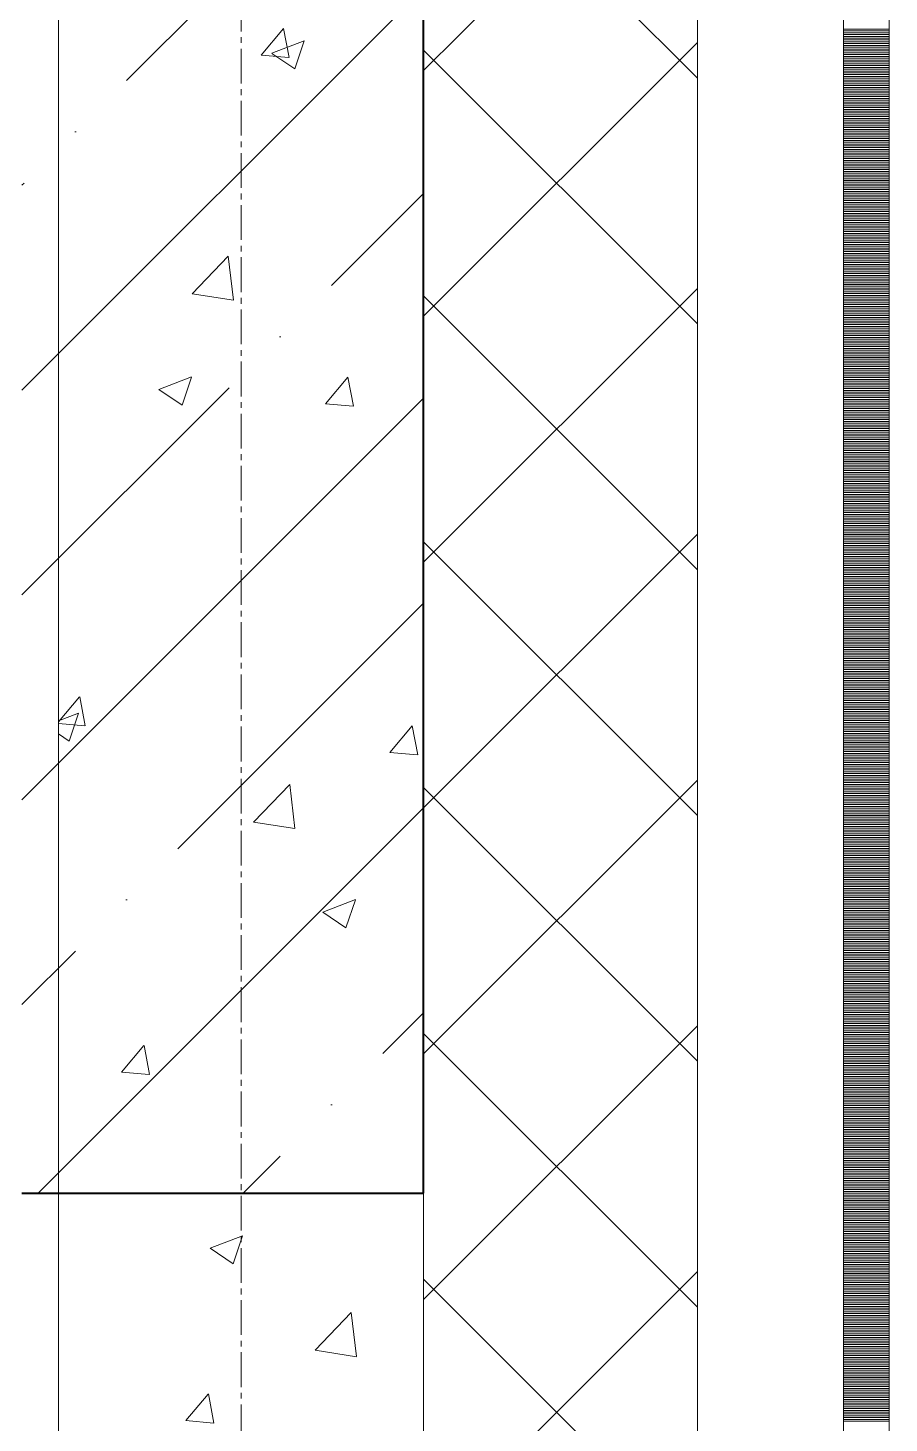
# Model space of a CAD drawing. Header units: millimetres. Extents: x -231292 to 573618, y -153144 to 564035.
# Drawn here: x 28867 to 29338, y -102071 to -101307 of the extents above; entities that cross this region are included whole.
import ezdxf

# ---------------------------------------------------------------- set-up
doc = ezdxf.new("R2010")
doc.units = ezdxf.units.MM
doc.linetypes.add('CENTER2', pattern=[28.575, 19.05, -3.175, 3.175, -3.175])
doc.linetypes.add('HIDDEN2', pattern=[4.7625, 3.175, -1.5875])
doc.layers.get('0').update_dxf_attribs({"color": 250})
for name, color, linetype, lineweight in [('АР_Колонны', 250, 'Continuous', 35), ('АР_Стены ЖБ', 250, 'Continuous', 35), ('АР_Стены ПЕНОблок', 250, 'Continuous', 20), ('АР_Тонкая', 250, 'Continuous', 5), ('АР_Утеплитель', 250, 'Continuous', 0), ('АР_Штриховка', 250, 'Continuous', 0), ('РД_Оси_100', 250, 'Continuous', 0)]:
    doc.layers.add(name, color=color, linetype=linetype, lineweight=lineweight)

# ---------------------------------------------------------------- blocks, each defined once
blk = doc.blocks.new('оси_рен')
at = {"layer": 'РД_Оси_100', "color": 251, "linetype": 'CENTER2', "true_color": 0x636466}
blk.add_line((1215752.916, 135558.25), (1215752.916, 223268.25), dxfattribs=at)

msp = doc.modelspace()

# ---------------------------------------------------------------- hatches: boundary and pattern name
at = {"layer": 'АР_Штриховка', "linetype": 'Continuous', "lineweight": 5, "true_color": 0x000000}
h = msp.add_hatch(dxfattribs=at)
h.set_pattern_fill('ANSI35', color=18, scale=25, style=0)
h.set_pattern_definition([(45, (8883.46, -162345.28), (-112.2532, 112.2532), []), (45, (8995.71, -162345.28), (-112.2532, 112.2532), [198.4375, -39.6875, 0, -39.6875])])
h.paths.add_polyline_path([(29083.458, -100745.283), (28863.458, -100745.283), (28863.458, -101945.283), (29083.458, -101945.283)], flags=0)

# ---------------------------------------------------------------- linework, layer by layer
at = {"layer": 'АР_Колонны', "color": 18, "linetype": 'HIDDEN2', "lineweight": 25, "true_color": 0x000000}
for p, q in [((29083.458, -100745.283), (29083.458, -101945.283)), ((29083.458, -101945.283), (28863.458, -101945.283))]:
    msp.add_line(p, q, dxfattribs=at)
at = {"layer": 'АР_Колонны', "color": 18, "linetype": 'Continuous', "lineweight": 30, "true_color": 0x000000}
for p, q in [((29083.458, -101945.283), (29083.458, -100745.283)), ((28863.458, -101945.283), (29083.458, -101945.283))]:
    msp.add_line(p, q, dxfattribs=at)
at = {"layer": 'АР_Стены ЖБ', "color": 18, "linetype": 'Continuous', "lineweight": 40, "true_color": 0x000000}
for p, q in [((29083.458, -101945.283), (29083.458, -100745.283)), ((28863.458, -101945.283), (29083.458, -101945.283))]:
    msp.add_line(p, q, dxfattribs=at)
at = {"layer": 'АР_Стены ПЕНОблок', "color": 18, "linetype": 'Continuous', "lineweight": 20, "true_color": 0x000000}
for p, q in [((28883.458, -100645.283), (28883.458, -110845.283)), ((29083.458, -110845.283), (29083.458, -100645.283))]:
    msp.add_line(p, q, dxfattribs=at)
at = {"layer": 'АР_Тонкая', "color": 18, "linetype": 'Continuous', "lineweight": 5, "true_color": 0x000000}
for p, q in [((29233.458, -100645.283), (29233.458, -110845.283)), ((29313.458, -110845.283), (29313.458, -100645.283)), ((29313.458, -100645.283), (29313.458, -110845.283)), ((29338.458, -110845.283), (29338.458, -100645.283))]:
    msp.add_line(p, q, dxfattribs=at)
at = {"layer": 'АР_Утеплитель', "color": 18, "linetype": 'Continuous', "lineweight": 0, "true_color": 0x000000}
for p, q in [((29083.458, -100645.283), (29083.458, -110845.283)), ((29233.458, -110845.283), (29233.458, -100645.283))]:
    msp.add_line(p, q, dxfattribs=at)
at = {"layer": 'АР_Штриховка', "color": 18, "linetype": 'Continuous', "lineweight": 0, "true_color": 0x000000}
for p, q in [((29083.458, -101330.019), (29233.458, -101180.019)), ((29233.458, -101334.162), (29083.458, -101184.162)), ((28994.472, -101321.636), (29006.717, -101307.043)), ((29009.743, -101322.95), (29006.806, -101307.028)), ((29313.458, -101307.283), (29338.458, -101307.283)), ((29313.458, -101308.283), (29338.458, -101308.283)), ((29313.458, -101309.283), (29338.458, -101309.283)), ((29313.458, -101310.283), (29338.458, -101310.283)), ((29000.32, -101320.576), (29018.105, -101313.749)), ((29012.938, -101329.147), (29018.088, -101313.798)), ((29083.458, -101464.723), (29233.458, -101314.723)), ((29313.458, -101311.283), (29338.458, -101311.283)), ((29313.458, -101312.283), (29338.458, -101312.283)), ((29313.458, -101313.283), (29338.458, -101313.283)), ((29313.458, -101314.283), (29338.458, -101314.283)), ((29313.458, -101315.283), (29338.458, -101315.283)), ((29313.458, -101316.283), (29338.458, -101316.283)), ((29313.458, -101317.283), (29338.458, -101317.283)), ((29313.458, -101318.283), (29338.458, -101318.283)), ((28994.472, -101321.638), (29009.654, -101322.966)), ((29000.299, -101320.624), (29012.933, -101329.146)), ((29233.458, -101468.866), (29083.458, -101318.866)), ((29313.458, -101319.283), (29338.458, -101319.283)), ((29313.458, -101320.283), (29338.458, -101320.283)), ((29313.458, -101321.283), (29338.458, -101321.283)), ((29313.458, -101322.283), (29338.458, -101322.283)), ((29313.458, -101323.283), (29338.458, -101323.283)), ((29313.458, -101324.283), (29338.458, -101324.283)), ((29313.458, -101325.283), (29338.458, -101325.283)), ((29313.458, -101326.283), (29338.458, -101326.283)), ((29313.458, -101327.283), (29338.458, -101327.283)), ((29313.458, -101328.283), (29338.458, -101328.283)), ((29313.458, -101329.283), (29338.458, -101329.283)), ((29313.458, -101330.283), (29338.458, -101330.283)), ((29313.458, -101331.283), (29338.458, -101331.283)), ((29313.458, -101332.283), (29338.458, -101332.283)), ((29313.458, -101333.283), (29338.458, -101333.283)), ((29313.458, -101334.283), (29338.458, -101334.283)), ((29313.458, -101335.283), (29338.458, -101335.283)), ((29313.458, -101336.283), (29338.458, -101336.283)), ((29313.458, -101337.283), (29338.458, -101337.283)), ((29313.458, -101338.283), (29338.458, -101338.283)), ((29313.458, -101339.283), (29338.458, -101339.283)), ((29313.458, -101340.283), (29338.458, -101340.283)), ((29313.458, -101341.283), (29338.458, -101341.283)), ((29313.458, -101342.283), (29338.458, -101342.283)), ((29313.458, -101343.283), (29338.458, -101343.283)), ((29313.458, -101344.283), (29338.458, -101344.283)), ((29313.458, -101345.283), (29338.458, -101345.283)), ((29313.458, -101346.283), (29338.458, -101346.283)), ((29313.458, -101347.283), (29338.458, -101347.283)), ((29313.458, -101348.283), (29338.458, -101348.283)), ((29313.458, -101349.283), (29338.458, -101349.283)), ((29313.458, -101350.283), (29338.458, -101350.283)), ((29313.458, -101351.283), (29338.458, -101351.283)), ((29313.458, -101352.283), (29338.458, -101352.283)), ((29313.458, -101353.283), (29338.458, -101353.283)), ((29313.458, -101354.283), (29338.458, -101354.283)), ((29313.458, -101355.283), (29338.458, -101355.283)), ((29313.458, -101356.283), (29338.458, -101356.283)), ((29313.458, -101357.283), (29338.458, -101357.283)), ((29313.458, -101358.283), (29338.458, -101358.283)), ((29313.458, -101359.283), (29338.458, -101359.283)), ((29313.458, -101360.283), (29338.458, -101360.283)), ((29313.458, -101361.283), (29338.458, -101361.283)), ((29313.458, -101362.283), (29338.458, -101362.283)), ((29313.458, -101363.283), (29338.458, -101363.283)), ((29313.458, -101364.283), (29338.458, -101364.283)), ((29313.458, -101365.283), (29338.458, -101365.283)), ((29313.458, -101366.283), (29338.458, -101366.283)), ((29313.458, -101367.283), (29338.458, -101367.283)), ((29313.458, -101368.283), (29338.458, -101368.283)), ((29313.458, -101369.283), (29338.458, -101369.283)), ((29313.458, -101370.283), (29338.458, -101370.283)), ((29313.458, -101371.283), (29338.458, -101371.283)), ((29313.458, -101372.283), (29338.458, -101372.283)), ((29313.458, -101373.283), (29338.458, -101373.283)), ((29313.458, -101374.283), (29338.458, -101374.283)), ((29313.458, -101375.283), (29338.458, -101375.283)), ((29313.458, -101376.283), (29338.458, -101376.283)), ((29313.458, -101377.283), (29338.458, -101377.283)), ((29313.458, -101378.283), (29338.458, -101378.283)), ((29313.458, -101379.283), (29338.458, -101379.283)), ((29313.458, -101380.283), (29338.458, -101380.283)), ((29313.458, -101381.283), (29338.458, -101381.283)), ((29313.458, -101382.283), (29338.458, -101382.283)), ((29313.458, -101383.283), (29338.458, -101383.283)), ((29313.458, -101384.283), (29338.458, -101384.283)), ((29313.458, -101385.283), (29338.458, -101385.283)), ((29313.458, -101386.283), (29338.458, -101386.283)), ((29313.458, -101387.283), (29338.458, -101387.283)), ((29313.458, -101388.283), (29338.458, -101388.283)), ((29313.458, -101389.283), (29338.458, -101389.283)), ((29313.458, -101390.283), (29338.458, -101390.283)), ((29313.458, -101391.283), (29338.458, -101391.283)), ((29313.458, -101392.283), (29338.458, -101392.283)), ((29313.458, -101393.283), (29338.458, -101393.283)), ((29313.458, -101394.283), (29338.458, -101394.283)), ((29313.458, -101395.283), (29338.458, -101395.283)), ((29313.458, -101396.283), (29338.458, -101396.283)), ((29313.458, -101397.283), (29338.458, -101397.283)), ((29313.458, -101398.283), (29338.458, -101398.283)), ((29313.458, -101399.283), (29338.458, -101399.283)), ((29313.458, -101400.283), (29338.458, -101400.283)), ((29313.458, -101401.283), (29338.458, -101401.283)), ((29313.458, -101402.283), (29338.458, -101402.283)), ((29313.458, -101403.283), (29338.458, -101403.283)), ((29313.458, -101404.283), (29338.458, -101404.283)), ((29313.458, -101405.283), (29338.458, -101405.283)), ((29313.458, -101406.283), (29338.458, -101406.283)), ((29313.458, -101407.283), (29338.458, -101407.283)), ((29313.458, -101408.283), (29338.458, -101408.283)), ((29313.458, -101409.283), (29338.458, -101409.283)), ((29313.458, -101410.283), (29338.458, -101410.283)), ((29313.458, -101411.283), (29338.458, -101411.283)), ((29313.458, -101412.283), (29338.458, -101412.283)), ((29313.458, -101413.283), (29338.458, -101413.283)), ((29313.458, -101414.283), (29338.458, -101414.283)), ((29313.458, -101415.283), (29338.458, -101415.283)), ((29313.458, -101416.283), (29338.458, -101416.283)), ((29313.458, -101417.283), (29338.458, -101417.283)), ((29313.458, -101418.283), (29338.458, -101418.283)), ((29313.458, -101419.283), (29338.458, -101419.283)), ((29313.458, -101420.283), (29338.458, -101420.283)), ((29313.458, -101421.283), (29338.458, -101421.283)), ((29313.458, -101422.283), (29338.458, -101422.283)), ((29313.458, -101423.283), (29338.458, -101423.283)), ((29313.458, -101424.283), (29338.458, -101424.283)), ((29313.458, -101425.283), (29338.458, -101425.283)), ((28956.666, -101452.398), (28976.45, -101431.78)), ((28979.281, -101455.899), (28976.474, -101431.777)), ((29313.458, -101426.283), (29338.458, -101426.283)), ((29313.458, -101427.283), (29338.458, -101427.283)), ((29313.458, -101428.283), (29338.458, -101428.283)), ((29313.458, -101429.283), (29338.458, -101429.283)), ((29313.458, -101430.283), (29338.458, -101430.283)), ((29313.458, -101431.283), (29338.458, -101431.283)), ((29313.458, -101432.283), (29338.458, -101432.283)), ((29313.458, -101433.283), (29338.458, -101433.283)), ((29313.458, -101434.283), (29338.458, -101434.283)), ((29313.458, -101435.283), (29338.458, -101435.283)), ((29313.458, -101436.283), (29338.458, -101436.283)), ((29313.458, -101437.283), (29338.458, -101437.283)), ((29313.458, -101438.283), (29338.458, -101438.283)), ((29313.458, -101439.283), (29338.458, -101439.283)), ((29313.458, -101440.283), (29338.458, -101440.283)), ((29313.458, -101441.283), (29338.458, -101441.283)), ((29313.458, -101442.283), (29338.458, -101442.283)), ((29313.458, -101443.283), (29338.458, -101443.283)), ((29313.458, -101444.283), (29338.458, -101444.283)), ((29313.458, -101445.283), (29338.458, -101445.283)), ((29313.458, -101446.283), (29338.458, -101446.283)), ((29313.458, -101447.283), (29338.458, -101447.283)), ((29313.458, -101448.283), (29338.458, -101448.283)), ((28956.684, -101452.437), (28979.274, -101455.941)), ((29083.458, -101599.426), (29233.458, -101449.426)), ((29233.458, -101603.57), (29083.458, -101453.57)), ((29313.458, -101449.283), (29338.458, -101449.283)), ((29313.458, -101450.283), (29338.458, -101450.283)), ((29313.458, -101451.283), (29338.458, -101451.283)), ((29313.458, -101452.283), (29338.458, -101452.283)), ((29313.458, -101453.283), (29338.458, -101453.283)), ((29313.458, -101454.283), (29338.458, -101454.283)), ((29313.458, -101455.283), (29338.458, -101455.283)), ((29313.458, -101456.283), (29338.458, -101456.283)), ((29313.458, -101457.283), (29338.458, -101457.283)), ((29313.458, -101458.283), (29338.458, -101458.283)), ((29313.458, -101459.283), (29338.458, -101459.283)), ((29313.458, -101460.283), (29338.458, -101460.283)), ((29313.458, -101461.283), (29338.458, -101461.283)), ((29313.458, -101462.283), (29338.458, -101462.283)), ((29313.458, -101463.283), (29338.458, -101463.283)), ((29313.458, -101464.283), (29338.458, -101464.283)), ((29313.458, -101465.283), (29338.458, -101465.283)), ((29313.458, -101466.283), (29338.458, -101466.283)), ((29313.458, -101467.283), (29338.458, -101467.283)), ((29313.458, -101468.283), (29338.458, -101468.283)), ((29313.458, -101469.283), (29338.458, -101469.283)), ((29313.458, -101470.283), (29338.458, -101470.283)), ((29313.458, -101471.283), (29338.458, -101471.283)), ((29313.458, -101472.283), (29338.458, -101472.283)), ((29313.458, -101473.283), (29338.458, -101473.283)), ((29313.458, -101474.283), (29338.458, -101474.283)), ((29313.458, -101475.283), (29338.458, -101475.283)), ((29313.458, -101476.283), (29338.458, -101476.283)), ((29313.458, -101477.283), (29338.458, -101477.283)), ((29313.458, -101478.283), (29338.458, -101478.283)), ((29313.458, -101479.283), (29338.458, -101479.283)), ((29313.458, -101480.283), (29338.458, -101480.283)), ((29313.458, -101481.283), (29338.458, -101481.283)), ((29313.458, -101482.283), (29338.458, -101482.283)), ((29313.458, -101483.283), (29338.458, -101483.283)), ((29313.458, -101484.283), (29338.458, -101484.283)), ((29313.458, -101485.283), (29338.458, -101485.283)), ((29313.458, -101486.283), (29338.458, -101486.283)), ((29313.458, -101487.283), (29338.458, -101487.283)), ((29313.458, -101488.283), (29338.458, -101488.283)), ((29313.458, -101489.283), (29338.458, -101489.283)), ((29313.458, -101490.283), (29338.458, -101490.283)), ((29313.458, -101491.283), (29338.458, -101491.283)), ((29313.458, -101492.283), (29338.458, -101492.283)), ((29313.458, -101493.283), (29338.458, -101493.283)), ((29313.458, -101494.283), (29338.458, -101494.283)), ((28938.518, -101504.764), (28956.303, -101497.937)), ((28951.136, -101513.335), (28956.286, -101497.986)), ((29029.716, -101512.693), (29041.961, -101498.1)), ((29044.986, -101514.007), (29042.049, -101498.085)), ((29313.458, -101495.283), (29338.458, -101495.283)), ((29313.458, -101496.283), (29338.458, -101496.283)), ((29313.458, -101497.283), (29338.458, -101497.283)), ((29313.458, -101498.283), (29338.458, -101498.283)), ((29313.458, -101499.283), (29338.458, -101499.283)), ((29313.458, -101500.283), (29338.458, -101500.283)), ((29313.458, -101501.283), (29338.458, -101501.283)), ((29313.458, -101502.283), (29338.458, -101502.283)), ((28938.497, -101504.812), (28951.131, -101513.334)), ((29313.458, -101503.283), (29338.458, -101503.283)), ((29313.458, -101504.283), (29338.458, -101504.283)), ((29313.458, -101505.283), (29338.458, -101505.283)), ((29313.458, -101506.283), (29338.458, -101506.283)), ((29313.458, -101507.283), (29338.458, -101507.283)), ((29313.458, -101508.283), (29338.458, -101508.283)), ((29313.458, -101509.283), (29338.458, -101509.283)), ((29029.716, -101512.695), (29044.898, -101514.023)), ((29313.458, -101510.283), (29338.458, -101510.283)), ((29313.458, -101511.283), (29338.458, -101511.283)), ((29313.458, -101512.283), (29338.458, -101512.283)), ((29313.458, -101513.283), (29338.458, -101513.283)), ((29313.458, -101514.283), (29338.458, -101514.283)), ((29313.458, -101515.283), (29338.458, -101515.283)), ((29313.458, -101516.283), (29338.458, -101516.283)), ((29313.458, -101517.283), (29338.458, -101517.283)), ((29313.458, -101518.283), (29338.458, -101518.283)), ((29313.458, -101519.283), (29338.458, -101519.283)), ((29313.458, -101520.283), (29338.458, -101520.283)), ((29313.458, -101521.283), (29338.458, -101521.283)), ((29313.458, -101522.283), (29338.458, -101522.283)), ((29313.458, -101523.283), (29338.458, -101523.283)), ((29313.458, -101524.283), (29338.458, -101524.283)), ((29313.458, -101525.283), (29338.458, -101525.283)), ((29313.458, -101526.283), (29338.458, -101526.283)), ((29313.458, -101527.283), (29338.458, -101527.283)), ((29313.458, -101528.283), (29338.458, -101528.283)), ((29313.458, -101529.283), (29338.458, -101529.283)), ((29313.458, -101530.283), (29338.458, -101530.283)), ((29313.458, -101531.283), (29338.458, -101531.283)), ((29313.458, -101532.283), (29338.458, -101532.283)), ((29313.458, -101533.283), (29338.458, -101533.283)), ((29313.458, -101534.283), (29338.458, -101534.283)), ((29313.458, -101535.283), (29338.458, -101535.283)), ((29313.458, -101536.283), (29338.458, -101536.283)), ((29313.458, -101537.283), (29338.458, -101537.283)), ((29313.458, -101538.283), (29338.458, -101538.283)), ((29313.458, -101539.283), (29338.458, -101539.283)), ((29313.458, -101540.283), (29338.458, -101540.283)), ((29313.458, -101541.283), (29338.458, -101541.283)), ((29313.458, -101542.283), (29338.458, -101542.283)), ((29313.458, -101543.283), (29338.458, -101543.283)), ((29313.458, -101544.283), (29338.458, -101544.283)), ((29313.458, -101545.283), (29338.458, -101545.283)), ((29313.458, -101546.283), (29338.458, -101546.283)), ((29313.458, -101547.283), (29338.458, -101547.283)), ((29313.458, -101548.283), (29338.458, -101548.283)), ((29313.458, -101549.283), (29338.458, -101549.283)), ((29313.458, -101550.283), (29338.458, -101550.283)), ((29313.458, -101551.283), (29338.458, -101551.283)), ((29313.458, -101552.283), (29338.458, -101552.283)), ((29313.458, -101553.283), (29338.458, -101553.283)), ((29313.458, -101554.283), (29338.458, -101554.283)), ((29313.458, -101555.283), (29338.458, -101555.283)), ((29313.458, -101556.283), (29338.458, -101556.283)), ((29313.458, -101557.283), (29338.458, -101557.283)), ((29313.458, -101558.283), (29338.458, -101558.283)), ((29313.458, -101559.283), (29338.458, -101559.283)), ((29313.458, -101560.283), (29338.458, -101560.283)), ((29313.458, -101561.283), (29338.458, -101561.283)), ((29313.458, -101562.283), (29338.458, -101562.283)), ((29313.458, -101563.283), (29338.458, -101563.283)), ((29313.458, -101564.283), (29338.458, -101564.283)), ((29313.458, -101565.283), (29338.458, -101565.283)), ((29313.458, -101566.283), (29338.458, -101566.283)), ((29313.458, -101567.283), (29338.458, -101567.283)), ((29313.458, -101568.283), (29338.458, -101568.283)), ((29313.458, -101569.283), (29338.458, -101569.283)), ((29313.458, -101570.283), (29338.458, -101570.283)), ((29313.458, -101571.283), (29338.458, -101571.283)), ((29313.458, -101572.283), (29338.458, -101572.283)), ((29313.458, -101573.283), (29338.458, -101573.283)), ((29313.458, -101574.283), (29338.458, -101574.283)), ((29313.458, -101575.283), (29338.458, -101575.283)), ((29313.458, -101576.283), (29338.458, -101576.283)), ((29313.458, -101577.283), (29338.458, -101577.283)), ((29313.458, -101578.283), (29338.458, -101578.283)), ((29083.458, -101734.13), (29233.458, -101584.13)), ((29313.458, -101579.283), (29338.458, -101579.283)), ((29313.458, -101580.283), (29338.458, -101580.283)), ((29313.458, -101581.283), (29338.458, -101581.283)), ((29313.458, -101582.283), (29338.458, -101582.283)), ((29313.458, -101583.283), (29338.458, -101583.283)), ((29313.458, -101584.283), (29338.458, -101584.283)), ((29313.458, -101585.283), (29338.458, -101585.283)), ((29313.458, -101586.283), (29338.458, -101586.283)), ((29233.458, -101738.274), (29083.458, -101588.274)), ((29313.458, -101587.283), (29338.458, -101587.283)), ((29313.458, -101588.283), (29338.458, -101588.283)), ((29313.458, -101589.283), (29338.458, -101589.283)), ((29313.458, -101590.283), (29338.458, -101590.283)), ((29313.458, -101591.283), (29338.458, -101591.283)), ((29313.458, -101592.283), (29338.458, -101592.283)), ((29313.458, -101593.283), (29338.458, -101593.283)), ((29313.458, -101594.283), (29338.458, -101594.283)), ((29313.458, -101595.283), (29338.458, -101595.283)), ((29313.458, -101596.283), (29338.458, -101596.283)), ((29313.458, -101597.283), (29338.458, -101597.283)), ((29313.458, -101598.283), (29338.458, -101598.283)), ((29313.458, -101599.283), (29338.458, -101599.283)), ((29313.458, -101600.283), (29338.458, -101600.283)), ((29313.458, -101601.283), (29338.458, -101601.283)), ((29313.458, -101602.283), (29338.458, -101602.283)), ((29313.458, -101603.283), (29338.458, -101603.283)), ((29313.458, -101604.283), (29338.458, -101604.283)), ((29313.458, -101605.283), (29338.458, -101605.283)), ((29313.458, -101606.283), (29338.458, -101606.283)), ((29313.458, -101607.283), (29338.458, -101607.283)), ((29313.458, -101608.283), (29338.458, -101608.283)), ((29313.458, -101609.283), (29338.458, -101609.283)), ((29313.458, -101610.283), (29338.458, -101610.283)), ((29313.458, -101611.283), (29338.458, -101611.283)), ((29313.458, -101612.283), (29338.458, -101612.283)), ((29313.458, -101613.283), (29338.458, -101613.283)), ((29313.458, -101614.283), (29338.458, -101614.283)), ((29313.458, -101615.283), (29338.458, -101615.283)), ((29313.458, -101616.283), (29338.458, -101616.283)), ((29313.458, -101617.283), (29338.458, -101617.283)), ((29313.458, -101618.283), (29338.458, -101618.283)), ((29313.458, -101619.283), (29338.458, -101619.283)), ((29313.458, -101620.283), (29338.458, -101620.283)), ((29313.458, -101621.283), (29338.458, -101621.283)), ((29313.458, -101622.283), (29338.458, -101622.283)), ((29313.458, -101623.283), (29338.458, -101623.283)), ((29313.458, -101624.283), (29338.458, -101624.283)), ((29313.458, -101625.283), (29338.458, -101625.283)), ((29313.458, -101626.283), (29338.458, -101626.283)), ((29313.458, -101627.283), (29338.458, -101627.283)), ((29313.458, -101628.283), (29338.458, -101628.283)), ((29313.458, -101629.283), (29338.458, -101629.283)), ((29313.458, -101630.283), (29338.458, -101630.283)), ((29313.458, -101631.283), (29338.458, -101631.283)), ((29313.458, -101632.283), (29338.458, -101632.283)), ((29313.458, -101633.283), (29338.458, -101633.283)), ((29313.458, -101634.283), (29338.458, -101634.283)), ((29313.458, -101635.283), (29338.458, -101635.283)), ((29313.458, -101636.283), (29338.458, -101636.283)), ((29313.458, -101637.283), (29338.458, -101637.283)), ((29313.458, -101638.283), (29338.458, -101638.283)), ((29313.458, -101639.283), (29338.458, -101639.283)), ((29313.458, -101640.283), (29338.458, -101640.283)), ((29313.458, -101641.283), (29338.458, -101641.283)), ((29313.458, -101642.283), (29338.458, -101642.283)), ((29313.458, -101643.283), (29338.458, -101643.283)), ((29313.458, -101644.283), (29338.458, -101644.283)), ((29313.458, -101645.283), (29338.458, -101645.283)), ((29313.458, -101646.283), (29338.458, -101646.283)), ((29313.458, -101647.283), (29338.458, -101647.283)), ((29313.458, -101648.283), (29338.458, -101648.283)), ((29313.458, -101649.283), (29338.458, -101649.283)), ((29313.458, -101650.283), (29338.458, -101650.283)), ((29313.458, -101651.283), (29338.458, -101651.283)), ((29313.458, -101652.283), (29338.458, -101652.283)), ((29313.458, -101653.283), (29338.458, -101653.283)), ((29313.458, -101654.283), (29338.458, -101654.283)), ((29313.458, -101655.283), (29338.458, -101655.283)), ((29313.458, -101656.283), (29338.458, -101656.283)), ((29313.458, -101657.283), (29338.458, -101657.283)), ((29313.458, -101658.283), (29338.458, -101658.283)), ((29313.458, -101659.283), (29338.458, -101659.283)), ((29313.458, -101660.283), (29338.458, -101660.283)), ((29313.458, -101661.283), (29338.458, -101661.283)), ((29313.458, -101662.283), (29338.458, -101662.283)), ((29313.458, -101663.283), (29338.458, -101663.283)), ((29313.458, -101664.283), (29338.458, -101664.283)), ((29313.458, -101665.283), (29338.458, -101665.283)), ((29313.458, -101666.283), (29338.458, -101666.283)), ((29313.458, -101667.283), (29338.458, -101667.283)), ((29313.458, -101668.283), (29338.458, -101668.283)), ((29313.458, -101669.283), (29338.458, -101669.283)), ((29313.458, -101670.283), (29338.458, -101670.283)), ((28883.458, -101686.997), (28895.02, -101673.218)), ((28898.044, -101689.125), (28895.107, -101673.203)), ((29313.458, -101671.283), (29338.458, -101671.283)), ((29313.458, -101672.283), (29338.458, -101672.283)), ((29313.458, -101673.283), (29338.458, -101673.283)), ((29313.458, -101674.283), (29338.458, -101674.283)), ((29313.458, -101675.283), (29338.458, -101675.283)), ((29313.458, -101676.283), (29338.458, -101676.283)), ((29313.458, -101677.283), (29338.458, -101677.283)), ((28883.458, -101686.364), (28894.501, -101682.125)), ((28889.334, -101697.523), (28894.484, -101682.174)), ((29313.458, -101678.283), (29338.458, -101678.283)), ((29313.458, -101679.283), (29338.458, -101679.283)), ((29313.458, -101680.283), (29338.458, -101680.283)), ((29313.458, -101681.283), (29338.458, -101681.283)), ((29313.458, -101682.283), (29338.458, -101682.283)), ((29313.458, -101683.283), (29338.458, -101683.283)), ((29313.458, -101684.283), (29338.458, -101684.283)), ((29313.458, -101685.283), (29338.458, -101685.283)), ((28883.458, -101687.872), (28897.956, -101689.141)), ((29064.959, -101703.75), (29077.204, -101689.157)), ((29080.228, -101705.064), (29077.291, -101689.142)), ((29313.458, -101686.283), (29338.458, -101686.283)), ((29313.458, -101687.283), (29338.458, -101687.283)), ((29313.458, -101688.283), (29338.458, -101688.283)), ((29313.458, -101689.283), (29338.458, -101689.283)), ((29313.458, -101690.283), (29338.458, -101690.283)), ((29313.458, -101691.283), (29338.458, -101691.283)), ((29313.458, -101692.283), (29338.458, -101692.283)), ((29313.458, -101693.283), (29338.458, -101693.283)), ((28883.458, -101693.562), (28889.329, -101697.522)), ((29313.458, -101694.283), (29338.458, -101694.283)), ((29313.458, -101695.283), (29338.458, -101695.283)), ((29313.458, -101696.283), (29338.458, -101696.283)), ((29313.458, -101697.283), (29338.458, -101697.283)), ((29313.458, -101698.283), (29338.458, -101698.283)), ((29313.458, -101699.283), (29338.458, -101699.283)), ((29313.458, -101700.283), (29338.458, -101700.283)), ((29064.959, -101703.752), (29080.141, -101705.08)), ((29313.458, -101701.283), (29338.458, -101701.283)), ((29313.458, -101702.283), (29338.458, -101702.283)), ((29313.458, -101703.283), (29338.458, -101703.283)), ((29313.458, -101704.283), (29338.458, -101704.283)), ((29313.458, -101705.283), (29338.458, -101705.283)), ((29313.458, -101706.283), (29338.458, -101706.283)), ((29313.458, -101707.283), (29338.458, -101707.283)), ((29313.458, -101708.283), (29338.458, -101708.283)), ((29313.458, -101709.283), (29338.458, -101709.283)), ((29313.458, -101710.283), (29338.458, -101710.283)), ((29313.458, -101711.283), (29338.458, -101711.283)), ((29313.458, -101712.283), (29338.458, -101712.283)), ((29313.458, -101713.283), (29338.458, -101713.283)), ((29313.458, -101714.283), (29338.458, -101714.283)), ((29313.458, -101715.283), (29338.458, -101715.283)), ((29313.458, -101716.283), (29338.458, -101716.283)), ((28990.341, -101741.867), (29010.125, -101721.248)), ((29012.955, -101745.368), (29010.149, -101721.245)), ((29083.458, -101868.834), (29233.458, -101718.834)), ((29233.458, -101872.978), (29083.458, -101722.978)), ((29313.458, -101717.283), (29338.458, -101717.283)), ((29313.458, -101718.283), (29338.458, -101718.283)), ((29313.458, -101719.283), (29338.458, -101719.283)), ((29313.458, -101720.283), (29338.458, -101720.283)), ((29313.458, -101721.283), (29338.458, -101721.283)), ((29313.458, -101722.283), (29338.458, -101722.283)), ((29313.458, -101723.283), (29338.458, -101723.283)), ((29313.458, -101724.283), (29338.458, -101724.283)), ((29313.458, -101725.283), (29338.458, -101725.283)), ((29313.458, -101726.283), (29338.458, -101726.283)), ((29313.458, -101727.283), (29338.458, -101727.283)), ((29313.458, -101728.283), (29338.458, -101728.283)), ((29313.458, -101729.283), (29338.458, -101729.283)), ((29313.458, -101730.283), (29338.458, -101730.283)), ((29313.458, -101731.283), (29338.458, -101731.283)), ((29313.458, -101732.283), (29338.458, -101732.283)), ((29313.458, -101733.283), (29338.458, -101733.283)), ((29313.458, -101734.283), (29338.458, -101734.283)), ((29313.458, -101735.283), (29338.458, -101735.283)), ((29313.458, -101736.283), (29338.458, -101736.283)), ((29313.458, -101737.283), (29338.458, -101737.283)), ((29313.458, -101738.283), (29338.458, -101738.283)), ((29313.458, -101739.283), (29338.458, -101739.283)), ((28990.359, -101741.905), (29012.949, -101745.409)), ((29313.458, -101740.283), (29338.458, -101740.283)), ((29313.458, -101741.283), (29338.458, -101741.283)), ((29313.458, -101742.283), (29338.458, -101742.283)), ((29313.458, -101743.283), (29338.458, -101743.283)), ((29313.458, -101744.283), (29338.458, -101744.283)), ((29313.458, -101745.283), (29338.458, -101745.283)), ((29313.458, -101746.283), (29338.458, -101746.283)), ((29313.458, -101747.283), (29338.458, -101747.283)), ((29313.458, -101748.283), (29338.458, -101748.283)), ((29313.458, -101749.283), (29338.458, -101749.283)), ((29313.458, -101750.283), (29338.458, -101750.283)), ((29313.458, -101751.283), (29338.458, -101751.283)), ((29313.458, -101752.283), (29338.458, -101752.283)), ((29313.458, -101753.283), (29338.458, -101753.283)), ((29313.458, -101754.283), (29338.458, -101754.283)), ((29313.458, -101755.283), (29338.458, -101755.283)), ((29313.458, -101756.283), (29338.458, -101756.283)), ((29313.458, -101757.283), (29338.458, -101757.283)), ((29313.458, -101758.283), (29338.458, -101758.283)), ((29313.458, -101759.283), (29338.458, -101759.283)), ((29313.458, -101760.283), (29338.458, -101760.283)), ((29313.458, -101761.283), (29338.458, -101761.283)), ((29313.458, -101762.283), (29338.458, -101762.283)), ((29313.458, -101763.283), (29338.458, -101763.283)), ((29313.458, -101764.283), (29338.458, -101764.283)), ((29313.458, -101765.283), (29338.458, -101765.283)), ((29313.458, -101766.283), (29338.458, -101766.283)), ((29313.458, -101767.283), (29338.458, -101767.283)), ((29313.458, -101768.283), (29338.458, -101768.283)), ((29313.458, -101769.283), (29338.458, -101769.283)), ((29313.458, -101770.283), (29338.458, -101770.283)), ((29313.458, -101771.283), (29338.458, -101771.283)), ((29313.458, -101772.283), (29338.458, -101772.283)), ((29313.458, -101773.283), (29338.458, -101773.283)), ((29313.458, -101774.283), (29338.458, -101774.283)), ((29313.458, -101775.283), (29338.458, -101775.283)), ((29313.458, -101776.283), (29338.458, -101776.283)), ((29313.458, -101777.283), (29338.458, -101777.283)), ((29028.331, -101791.217), (29046.115, -101784.39)), ((29040.948, -101799.788), (29046.098, -101784.439)), ((29313.458, -101778.283), (29338.458, -101778.283)), ((29313.458, -101779.283), (29338.458, -101779.283)), ((29313.458, -101780.283), (29338.458, -101780.283)), ((29313.458, -101781.283), (29338.458, -101781.283)), ((29313.458, -101782.283), (29338.458, -101782.283)), ((29313.458, -101783.283), (29338.458, -101783.283)), ((29313.458, -101784.283), (29338.458, -101784.283)), ((29028.309, -101791.265), (29040.943, -101799.787)), ((29313.458, -101785.283), (29338.458, -101785.283)), ((29313.458, -101786.283), (29338.458, -101786.283)), ((29313.458, -101787.283), (29338.458, -101787.283)), ((29313.458, -101788.283), (29338.458, -101788.283)), ((29313.458, -101789.283), (29338.458, -101789.283)), ((29313.458, -101790.283), (29338.458, -101790.283)), ((29313.458, -101791.283), (29338.458, -101791.283)), ((29313.458, -101792.283), (29338.458, -101792.283)), ((29313.458, -101793.283), (29338.458, -101793.283)), ((29313.458, -101794.283), (29338.458, -101794.283)), ((29313.458, -101795.283), (29338.458, -101795.283)), ((29313.458, -101796.283), (29338.458, -101796.283)), ((29313.458, -101797.283), (29338.458, -101797.283)), ((29313.458, -101798.283), (29338.458, -101798.283)), ((29313.458, -101799.283), (29338.458, -101799.283)), ((29313.458, -101800.283), (29338.458, -101800.283)), ((29313.458, -101801.283), (29338.458, -101801.283)), ((29313.458, -101802.283), (29338.458, -101802.283)), ((29313.458, -101803.283), (29338.458, -101803.283)), ((29313.458, -101804.283), (29338.458, -101804.283)), ((29313.458, -101805.283), (29338.458, -101805.283)), ((29313.458, -101806.283), (29338.458, -101806.283)), ((29313.458, -101807.283), (29338.458, -101807.283)), ((29313.458, -101808.283), (29338.458, -101808.283)), ((29313.458, -101809.283), (29338.458, -101809.283)), ((29313.458, -101810.283), (29338.458, -101810.283)), ((29313.458, -101811.283), (29338.458, -101811.283)), ((29313.458, -101812.283), (29338.458, -101812.283)), ((29313.458, -101813.283), (29338.458, -101813.283)), ((29313.458, -101814.283), (29338.458, -101814.283)), ((29313.458, -101815.283), (29338.458, -101815.283)), ((29313.458, -101816.283), (29338.458, -101816.283)), ((29313.458, -101817.283), (29338.458, -101817.283)), ((29313.458, -101818.283), (29338.458, -101818.283)), ((29313.458, -101819.283), (29338.458, -101819.283)), ((29313.458, -101820.283), (29338.458, -101820.283)), ((29313.458, -101821.283), (29338.458, -101821.283)), ((29313.458, -101822.283), (29338.458, -101822.283)), ((29313.458, -101823.283), (29338.458, -101823.283)), ((29313.458, -101824.283), (29338.458, -101824.283)), ((29313.458, -101825.283), (29338.458, -101825.283)), ((29313.458, -101826.283), (29338.458, -101826.283)), ((29313.458, -101827.283), (29338.458, -101827.283)), ((29313.458, -101828.283), (29338.458, -101828.283)), ((29313.458, -101829.283), (29338.458, -101829.283)), ((29313.458, -101830.283), (29338.458, -101830.283)), ((29313.458, -101831.283), (29338.458, -101831.283)), ((29313.458, -101832.283), (29338.458, -101832.283)), ((29313.458, -101833.283), (29338.458, -101833.283)), ((29313.458, -101834.283), (29338.458, -101834.283)), ((29313.458, -101835.283), (29338.458, -101835.283)), ((29313.458, -101836.283), (29338.458, -101836.283)), ((29313.458, -101837.283), (29338.458, -101837.283)), ((29313.458, -101838.283), (29338.458, -101838.283)), ((29313.458, -101839.283), (29338.458, -101839.283)), ((29313.458, -101840.283), (29338.458, -101840.283)), ((29313.458, -101841.283), (29338.458, -101841.283)), ((29313.458, -101842.283), (29338.458, -101842.283)), ((29313.458, -101843.283), (29338.458, -101843.283)), ((29313.458, -101844.283), (29338.458, -101844.283)), ((29313.458, -101845.283), (29338.458, -101845.283)), ((29313.458, -101846.283), (29338.458, -101846.283)), ((29083.458, -102003.538), (29233.458, -101853.538)), ((29313.458, -101847.283), (29338.458, -101847.283)), ((29313.458, -101848.283), (29338.458, -101848.283)), ((29313.458, -101849.283), (29338.458, -101849.283)), ((29313.458, -101850.283), (29338.458, -101850.283)), ((29313.458, -101851.283), (29338.458, -101851.283)), ((29313.458, -101852.283), (29338.458, -101852.283)), ((29313.458, -101853.283), (29338.458, -101853.283)), ((29233.458, -102007.682), (29083.458, -101857.682)), ((29313.458, -101854.283), (29338.458, -101854.283)), ((29313.458, -101855.283), (29338.458, -101855.283)), ((29313.458, -101856.283), (29338.458, -101856.283)), ((29313.458, -101857.283), (29338.458, -101857.283)), ((29313.458, -101858.283), (29338.458, -101858.283)), ((29313.458, -101859.283), (29338.458, -101859.283)), ((29313.458, -101860.283), (29338.458, -101860.283)), ((29313.458, -101861.283), (29338.458, -101861.283)), ((28918.018, -101878.868), (28930.263, -101864.275)), ((28933.287, -101880.181), (28930.35, -101864.26)), ((29313.458, -101862.283), (29338.458, -101862.283)), ((29313.458, -101863.283), (29338.458, -101863.283)), ((29313.458, -101864.283), (29338.458, -101864.283)), ((29313.458, -101865.283), (29338.458, -101865.283)), ((29313.458, -101866.283), (29338.458, -101866.283)), ((29313.458, -101867.283), (29338.458, -101867.283)), ((29313.458, -101868.283), (29338.458, -101868.283)), ((29313.458, -101869.283), (29338.458, -101869.283)), ((29313.458, -101870.283), (29338.458, -101870.283)), ((29313.458, -101871.283), (29338.458, -101871.283)), ((29313.458, -101872.283), (29338.458, -101872.283)), ((29313.458, -101873.283), (29338.458, -101873.283)), ((29313.458, -101874.283), (29338.458, -101874.283)), ((29313.458, -101875.283), (29338.458, -101875.283)), ((29313.458, -101876.283), (29338.458, -101876.283)), ((28918.018, -101878.869), (28933.2, -101880.198)), ((29313.458, -101877.283), (29338.458, -101877.283)), ((29313.458, -101878.283), (29338.458, -101878.283)), ((29313.458, -101879.283), (29338.458, -101879.283)), ((29313.458, -101880.283), (29338.458, -101880.283)), ((29313.458, -101881.283), (29338.458, -101881.283)), ((29313.458, -101882.283), (29338.458, -101882.283)), ((29313.458, -101883.283), (29338.458, -101883.283)), ((29313.458, -101884.283), (29338.458, -101884.283)), ((29313.458, -101885.283), (29338.458, -101885.283)), ((29313.458, -101886.283), (29338.458, -101886.283)), ((29313.458, -101887.283), (29338.458, -101887.283)), ((29313.458, -101888.283), (29338.458, -101888.283)), ((29313.458, -101889.283), (29338.458, -101889.283)), ((29313.458, -101890.283), (29338.458, -101890.283)), ((29313.458, -101891.283), (29338.458, -101891.283)), ((29313.458, -101892.283), (29338.458, -101892.283)), ((29313.458, -101893.283), (29338.458, -101893.283)), ((29313.458, -101894.283), (29338.458, -101894.283)), ((29313.458, -101895.283), (29338.458, -101895.283)), ((29313.458, -101896.283), (29338.458, -101896.283)), ((29313.458, -101897.283), (29338.458, -101897.283)), ((29313.458, -101898.283), (29338.458, -101898.283)), ((29313.458, -101899.283), (29338.458, -101899.283)), ((29313.458, -101900.283), (29338.458, -101900.283)), ((29313.458, -101901.283), (29338.458, -101901.283)), ((29313.458, -101902.283), (29338.458, -101902.283)), ((29313.458, -101903.283), (29338.458, -101903.283)), ((29313.458, -101904.283), (29338.458, -101904.283)), ((29313.458, -101905.283), (29338.458, -101905.283)), ((29313.458, -101906.283), (29338.458, -101906.283)), ((29313.458, -101907.283), (29338.458, -101907.283)), ((29313.458, -101908.283), (29338.458, -101908.283)), ((29313.458, -101909.283), (29338.458, -101909.283)), ((29313.458, -101910.283), (29338.458, -101910.283)), ((29313.458, -101911.283), (29338.458, -101911.283)), ((29313.458, -101912.283), (29338.458, -101912.283)), ((29313.458, -101913.283), (29338.458, -101913.283)), ((29313.458, -101914.283), (29338.458, -101914.283)), ((29313.458, -101915.283), (29338.458, -101915.283)), ((29313.458, -101916.283), (29338.458, -101916.283)), ((29313.458, -101917.283), (29338.458, -101917.283)), ((29313.458, -101918.283), (29338.458, -101918.283)), ((29313.458, -101919.283), (29338.458, -101919.283)), ((29313.458, -101920.283), (29338.458, -101920.283)), ((29313.458, -101921.283), (29338.458, -101921.283)), ((29313.458, -101922.283), (29338.458, -101922.283)), ((29313.458, -101923.283), (29338.458, -101923.283)), ((29313.458, -101924.283), (29338.458, -101924.283)), ((29313.458, -101925.283), (29338.458, -101925.283)), ((29313.458, -101926.283), (29338.458, -101926.283)), ((29313.458, -101927.283), (29338.458, -101927.283)), ((29313.458, -101928.283), (29338.458, -101928.283)), ((29313.458, -101929.283), (29338.458, -101929.283)), ((29313.458, -101930.283), (29338.458, -101930.283)), ((29313.458, -101931.283), (29338.458, -101931.283)), ((29313.458, -101932.283), (29338.458, -101932.283)), ((29313.458, -101933.283), (29338.458, -101933.283)), ((29313.458, -101934.283), (29338.458, -101934.283)), ((29313.458, -101935.283), (29338.458, -101935.283)), ((29313.458, -101936.283), (29338.458, -101936.283)), ((29313.458, -101937.283), (29338.458, -101937.283)), ((29313.458, -101938.283), (29338.458, -101938.283)), ((29313.458, -101939.283), (29338.458, -101939.283)), ((29313.458, -101940.283), (29338.458, -101940.283)), ((29313.458, -101941.283), (29338.458, -101941.283)), ((29313.458, -101942.283), (29338.458, -101942.283)), ((29313.458, -101943.283), (29338.458, -101943.283)), ((29313.458, -101944.283), (29338.458, -101944.283)), ((29313.458, -101945.283), (29338.458, -101945.283)), ((29313.458, -101946.283), (29338.458, -101946.283)), ((29313.458, -101947.283), (29338.458, -101947.283)), ((29313.458, -101948.283), (29338.458, -101948.283)), ((29313.458, -101949.283), (29338.458, -101949.283)), ((29313.458, -101950.283), (29338.458, -101950.283)), ((29313.458, -101951.283), (29338.458, -101951.283)), ((29313.458, -101952.283), (29338.458, -101952.283)), ((29313.458, -101953.283), (29338.458, -101953.283)), ((29313.458, -101954.283), (29338.458, -101954.283)), ((29313.458, -101955.283), (29338.458, -101955.283)), ((29313.458, -101956.283), (29338.458, -101956.283)), ((29313.458, -101957.283), (29338.458, -101957.283)), ((29313.458, -101958.283), (29338.458, -101958.283)), ((29313.458, -101959.283), (29338.458, -101959.283)), ((29313.458, -101960.283), (29338.458, -101960.283)), ((28966.528, -101975.405), (28984.313, -101968.578)), ((28979.146, -101983.976), (28984.296, -101968.627)), ((29313.458, -101961.283), (29338.458, -101961.283)), ((29313.458, -101962.283), (29338.458, -101962.283)), ((29313.458, -101963.283), (29338.458, -101963.283)), ((29313.458, -101964.283), (29338.458, -101964.283)), ((29313.458, -101965.283), (29338.458, -101965.283)), ((29313.458, -101966.283), (29338.458, -101966.283)), ((29313.458, -101967.283), (29338.458, -101967.283)), ((29313.458, -101968.283), (29338.458, -101968.283)), ((28966.507, -101975.453), (28979.141, -101983.975)), ((29313.458, -101969.283), (29338.458, -101969.283)), ((29313.458, -101970.283), (29338.458, -101970.283)), ((29313.458, -101971.283), (29338.458, -101971.283)), ((29313.458, -101972.283), (29338.458, -101972.283)), ((29313.458, -101973.283), (29338.458, -101973.283)), ((29313.458, -101974.283), (29338.458, -101974.283)), ((29313.458, -101975.283), (29338.458, -101975.283)), ((29313.458, -101976.283), (29338.458, -101976.283)), ((29313.458, -101977.283), (29338.458, -101977.283)), ((29313.458, -101978.283), (29338.458, -101978.283)), ((29313.458, -101979.283), (29338.458, -101979.283)), ((29313.458, -101980.283), (29338.458, -101980.283)), ((29313.458, -101981.283), (29338.458, -101981.283)), ((29313.458, -101982.283), (29338.458, -101982.283)), ((29313.458, -101983.283), (29338.458, -101983.283)), ((29083.458, -102138.242), (29233.458, -101988.242)), ((29313.458, -101984.283), (29338.458, -101984.283)), ((29313.458, -101985.283), (29338.458, -101985.283)), ((29313.458, -101986.283), (29338.458, -101986.283)), ((29313.458, -101987.283), (29338.458, -101987.283)), ((29313.458, -101988.283), (29338.458, -101988.283)), ((29313.458, -101989.283), (29338.458, -101989.283)), ((29313.458, -101990.283), (29338.458, -101990.283)), ((29313.458, -101991.283), (29338.458, -101991.283)), ((29233.458, -102142.385), (29083.458, -101992.385)), ((29313.458, -101992.283), (29338.458, -101992.283)), ((29313.458, -101993.283), (29338.458, -101993.283)), ((29313.458, -101994.283), (29338.458, -101994.283)), ((29313.458, -101995.283), (29338.458, -101995.283)), ((29313.458, -101996.283), (29338.458, -101996.283)), ((29313.458, -101997.283), (29338.458, -101997.283)), ((29313.458, -101998.283), (29338.458, -101998.283)), ((29313.458, -101999.283), (29338.458, -101999.283)), ((29313.458, -102000.283), (29338.458, -102000.283)), ((29313.458, -102001.283), (29338.458, -102001.283)), ((29313.458, -102002.283), (29338.458, -102002.283)), ((29313.458, -102003.283), (29338.458, -102003.283)), ((29313.458, -102004.283), (29338.458, -102004.283)), ((29313.458, -102005.283), (29338.458, -102005.283)), ((29313.458, -102006.283), (29338.458, -102006.283)), ((29024.016, -102031.335), (29043.8, -102010.717)), ((29046.63, -102034.836), (29043.824, -102010.714)), ((29313.458, -102007.283), (29338.458, -102007.283)), ((29313.458, -102008.283), (29338.458, -102008.283)), ((29313.458, -102009.283), (29338.458, -102009.283)), ((29313.458, -102010.283), (29338.458, -102010.283)), ((29313.458, -102011.283), (29338.458, -102011.283)), ((29313.458, -102012.283), (29338.458, -102012.283)), ((29313.458, -102013.283), (29338.458, -102013.283)), ((29313.458, -102014.283), (29338.458, -102014.283)), ((29313.458, -102015.283), (29338.458, -102015.283)), ((29313.458, -102016.283), (29338.458, -102016.283)), ((29313.458, -102017.283), (29338.458, -102017.283)), ((29313.458, -102018.283), (29338.458, -102018.283)), ((29313.458, -102019.283), (29338.458, -102019.283)), ((29313.458, -102020.283), (29338.458, -102020.283)), ((29313.458, -102021.283), (29338.458, -102021.283)), ((29313.458, -102022.283), (29338.458, -102022.283)), ((29313.458, -102023.283), (29338.458, -102023.283)), ((29313.458, -102024.283), (29338.458, -102024.283)), ((29313.458, -102025.283), (29338.458, -102025.283)), ((29313.458, -102026.283), (29338.458, -102026.283)), ((29313.458, -102027.283), (29338.458, -102027.283)), ((29313.458, -102028.283), (29338.458, -102028.283)), ((29313.458, -102029.283), (29338.458, -102029.283)), ((29024.034, -102031.373), (29046.624, -102034.877)), ((29313.458, -102030.283), (29338.458, -102030.283)), ((29313.458, -102031.283), (29338.458, -102031.283)), ((29313.458, -102032.283), (29338.458, -102032.283)), ((29313.458, -102033.283), (29338.458, -102033.283)), ((29313.458, -102034.283), (29338.458, -102034.283)), ((29313.458, -102035.283), (29338.458, -102035.283)), ((29313.458, -102036.283), (29338.458, -102036.283)), ((29313.458, -102037.283), (29338.458, -102037.283)), ((29313.458, -102038.283), (29338.458, -102038.283)), ((29313.458, -102039.283), (29338.458, -102039.283)), ((29313.458, -102040.283), (29338.458, -102040.283)), ((29313.458, -102041.283), (29338.458, -102041.283)), ((29313.458, -102042.283), (29338.458, -102042.283)), ((29313.458, -102043.283), (29338.458, -102043.283)), ((29313.458, -102044.283), (29338.458, -102044.283)), ((29313.458, -102045.283), (29338.458, -102045.283)), ((29313.458, -102046.283), (29338.458, -102046.283)), ((29313.458, -102047.283), (29338.458, -102047.283)), ((29313.458, -102048.283), (29338.458, -102048.283)), ((29313.458, -102049.283), (29338.458, -102049.283)), ((29313.458, -102050.283), (29338.458, -102050.283)), ((29313.458, -102051.283), (29338.458, -102051.283)), ((29313.458, -102052.283), (29338.458, -102052.283)), ((28953.261, -102069.925), (28965.506, -102055.332)), ((28968.53, -102071.238), (28965.593, -102055.317)), ((29313.458, -102053.283), (29338.458, -102053.283)), ((29313.458, -102054.283), (29338.458, -102054.283)), ((29313.458, -102055.283), (29338.458, -102055.283)), ((29313.458, -102056.283), (29338.458, -102056.283)), ((29313.458, -102057.283), (29338.458, -102057.283)), ((29313.458, -102058.283), (29338.458, -102058.283)), ((29313.458, -102059.283), (29338.458, -102059.283)), ((29313.458, -102060.283), (29338.458, -102060.283)), ((29313.458, -102061.283), (29338.458, -102061.283)), ((29313.458, -102062.283), (29338.458, -102062.283)), ((29313.458, -102063.283), (29338.458, -102063.283)), ((29313.458, -102064.283), (29338.458, -102064.283)), ((29313.458, -102065.283), (29338.458, -102065.283)), ((29313.458, -102066.283), (29338.458, -102066.283)), ((29313.458, -102067.283), (29338.458, -102067.283)), ((28953.261, -102069.926), (28968.443, -102071.254)), ((29313.458, -102068.283), (29338.458, -102068.283)), ((29313.458, -102069.283), (29338.458, -102069.283)), ((29313.458, -102070.283), (29338.458, -102070.283))]:
    msp.add_line(p, q, dxfattribs=at)

# ---------------------------------------------------------------- block references
at = {"rotation": 359.999868838025}
msp.add_blockref('оси_рен', (-1186769.82, -284755.728), dxfattribs=at)

doc.saveas('drawing.dxf')
